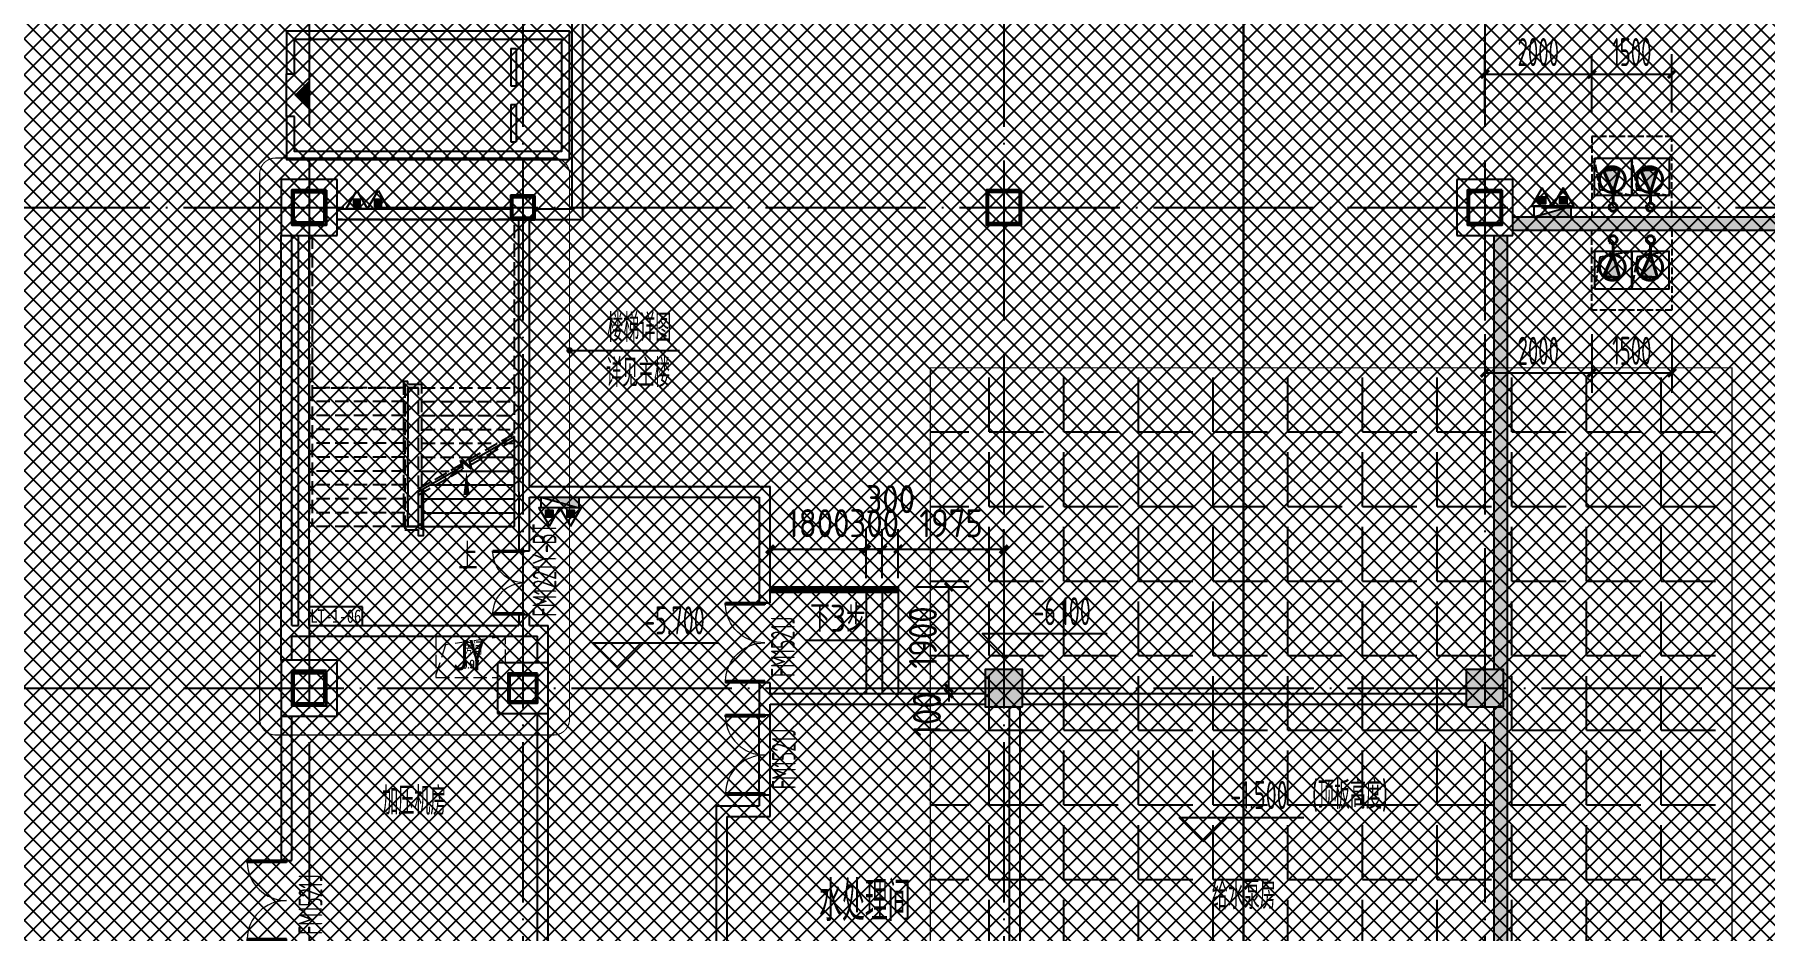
# Model space of a CAD drawing. Extents: x -473190 to 2138458, y -81875 to 2633646.
# Drawn here: x 941271 to 973639, y 66660 to 83428 of the extents above; entities that cross this region are included whole.
import ezdxf
from ezdxf.enums import TextEntityAlignment as Align

# ---------------------------------------------------------------- set-up
doc = ezdxf.new("R2010")
doc.units = 0
doc.header["$LTSCALE"] = 1000
for name, pattern in [('__DASH', [0.35, 0.25, -0.1]), ('DASH', [0.35, 0.25, -0.1]), ('DOTE', [2.42, 2, -0.2, 0.02, -0.2]), ('排水', [1.1, 1, -0.1])]:
    doc.linetypes.add(name, pattern=pattern)
for name, color, linetype in [('00-停车位', 67, 'Continuous'), ('A-BEAM', 4, 'Continuous'), ('A-COLUMN', 2, 'Continuous'), ('A-DIM_ELEV', 3, 'Continuous'), ('A-DIM_SYMB', 3, 'Continuous'), ('A-PUB_TEXT', 7, 'Continuous'), ('A-ROOM_NAME', 23, 'Continuous'), ('A-STAIR', 3, 'Continuous'), ('A-WALL', 2, 'Continuous'), ('DIM_LEAD', 3, 'Continuous'), ('DIM_SYMB', 3, 'Continuous'), ('DOOR_FIRE', 4, 'Continuous'), ('DOOR_FIRE_TEXT', 7, 'Continuous'), ('DOTE', 1, 'DOTE'), ('HANDRAIL', 3, 'Continuous'), ('PUB_DIM', 3, 'Continuous'), ('PUB_HATCH', 8, 'Continuous'), ('PUB_TEXT', 7, 'Continuous'), ('SPACE', 7, 'Continuous'), ('SRC-03F$0$A-SYMB-NUMB-T', 4, 'Continuous'), ('SRC-03F$0$A-WALL', 7, 'Continuous'), ('W-EQUIP_消火栓', 7, 'Continuous'), ('W-EQUIP_灭火器', 7, 'Continuous'), ('排水', 4, 'Continuous'), ('索引线', 252, 'Continuous'), ('集水坑', 4, 'Continuous')]:
    doc.layers.add(name, color=color, linetype=linetype)
for name, color, linetype, lineweight in [('A-2F-WALL$0$A-PUB_TEXT', 7, 'Continuous', 15), ('GPS-污水', 2, '排水', 40), ('HOLE', 52, 'Continuous', 15), ('钢柱', 51, 'Continuous', 35)]:
    doc.layers.add(name, color=color, linetype=linetype, lineweight=lineweight)
doc.styles.add('8B2_01', font='simhei.ttf', dxfattribs={"width": 0.8})
doc.styles.add('8B2_02', font='tssdeng.shx', dxfattribs={"width": 0.6, "bigfont": 'TSSDCHN.shx'})
doc.styles.add('_TCH_DIM', font='SIMPLEX', dxfattribs={"bigfont": 'GBCBIG'})
doc.styles.add('_TCH_DIM_T3', font='tssdeng.shx', dxfattribs={"width": 0.564706, "bigfont": '@@@tssdchn.shx'})
doc.styles.add('_TCH_SPACE', font='SIMPLEX', dxfattribs={"height": 5, "bigfont": 'GBCBIG'})
doc.styles.add('_TCH_WINDOW', font='tssdeng.shx', dxfattribs={"width": 0.8, "height": 3.5, "bigfont": 'tssdchn.shx'})
doc.styles.add('SRC-03F$0$ECADI-TXT', font='simplex.shx', dxfattribs={"bigfont": 'hztxt.shx'})
doc.styles.get("Standard").update_dxf_attribs({"font": 'gbenor.shx', "bigfont": 'gbcbig.shx'})
doc.styles.add('STANDARD_T3', font='gbenor.shx', dxfattribs={"bigfont": 'gbcbig.shx'})
doc.dimstyles.new('_TCH_ARCH&&150', dxfattribs={"dimtxt": 525, "dimasz": 150, "dimexe": 375, "dimexo": 450, "dimgap": 150, "dimtad": 1, "dimdec": 0, "dimzin": 0, "dimdsep": 46, "dimtxsty": '_TCH_DIM_T3', "dimblk": 'ARCHTICK', "dimcen": 0.09, "dimclrt": 7, "dimazin": 2, "dimtfac": 1, "dimtdec": 0, "dimtix": 1, "dimtmove": 2, "dimatfit": 3, "dimfxl": 0, "dimtolj": 1, "dimtzin": 0, "dimarcsym": 0})
doc.dimstyles.new('STANDARD&&150', dxfattribs={"dimtxt": 525, "dimasz": 150, "dimexe": 375, "dimexo": 450, "dimgap": 225, "dimtad": 1, "dimdec": 0, "dimzin": 0, "dimdsep": 46, "dimtxsty": 'STANDARD_T3', "dimblk": 'ARCHTICK', "dimcen": 0.09, "dimadec": 0, "dimazin": 0, "dimtfac": 1, "dimtdec": 0, "dimtix": 1, "dimtmove": 2, "dimatfit": 3, "dimfxl": 0, "dimtolj": 1, "dimtzin": 0, "dimarcsym": 0})

# ---------------------------------------------------------------- blocks, each defined once
blk = doc.blocks.new('$SB01_1')
h = blk.add_hatch(color=256)
h.dxf.hatch_style = 1
h.paths.add_polyline_path([(-0.381, -0.323), (0.5, 0), (-0.381, 0.323)])
h.paths.add_polyline_path([(0, 0), (0.002, 0), (0.002, 0.001), (0, 0.001)], flags=24)
h.paths.add_polyline_path([(0, -0.002), (0.003, -0.002), (0.003, -0.001), (0, -0.001)], flags=24)
h.paths.add_polyline_path([(0, -0.003), (0.003, -0.003), (0.003, -0.002), (0, -0.002)], flags=24)
for p, q in [((0.5, 0), (-0.381, 0.323)), ((-0.381, 0.323), (-0.381, -0.323)), ((0.5, 0), (-0.381, -0.323))]:
    blk.add_line(p, q)
blk.add_circle((0, 0), 0.5)
at = {"flags": 1}
for tag, p in [('UNIT', (0, 0)), ('SPEC', (0, -0.002)), ('WHAT', (0, -0.003))]:
    blk.add_attdef(tag, p, '', height=0.001, dxfattribs=at)
blk = doc.blocks.new('人防集水坑')
at = {"layer": 'GPS-污水', "linetype": '排水'}
for p, q in [((307486, 701151), (307284, 701151)), ((307486, 700451), (307284, 700451))]:
    blk.add_line(p, q, dxfattribs=at)
for centre in [(307561, 701151), (307561, 700451)]:
    blk.add_circle(centre, 75, dxfattribs=at)
at = {"layer": '集水坑', "linetype": 'DASH', "ltscale": 0.5}
blk.add_lwpolyline([(306241, 700051), (306241, 701551), (307741, 701551), (307741, 700051)], close=True, dxfattribs=at)
at = {"layer": '集水坑', "linetype": 'Continuous', "ltscale": 0.5}
for points in [[(306641, 701501), (306641, 700801), (307341, 700801), (307341, 701501)], [(306641, 700801), (306641, 700101), (307341, 700101), (307341, 700801)]]:
    blk.add_lwpolyline(points, close=True, dxfattribs=at)
at = {"layer": '集水坑', "linetype": 'DASH', "ltscale": 0.5}
for points in [[(307341, 700801), (307237, 701397), (306641, 701501)], [(307347, 700101), (307243, 700697), (306647, 700801)]]:
    blk.add_lwpolyline(points, dxfattribs=at)
at = {"layer": 'GPS-污水', "linetype": '排水', "xscale": -480.0000000000002, "yscale": 480.0000000000002, "zscale": 480.0000000000002, "rotation": 176.2535374729293}
for p in [(307045, 701164, 0), (307045, 700464, 0)]:
    blk.add_blockref('$SB01_1', p, dxfattribs=at)
blk = doc.blocks.new('_ArchTick')
at = {"color": 0, "linetype": 'ByBlock', "const_width": 0.4}
blk.add_lwpolyline([(-0.5, -0.5), (0.5, 0.5)], dxfattribs=at)
blk = doc.blocks.new('*D5221')
at = {"layer": 'Defpoints', "color": 0, "transparency": 16777216}
for p in [(64184, -106343), (65684, -106343), (65684, -107514)]:
    blk.add_point(p, dxfattribs=at)
at = {"layer": 'PUB_DIM', "color": 0, "lineweight": -2, "transparency": 16777216}
for p, q in [((64184, -106793), (64184, -107889)), ((65684, -106793), (65684, -107889)), ((64184, -107514), (65684, -107514))]:
    blk.add_line(p, q, dxfattribs=at)
at = {"layer": 'PUB_DIM', "color": 0, "lineweight": -2, "transparency": 16777216, "xscale": 150, "yscale": 150, "zscale": 150, "rotation": 180}
blk.add_blockref('_ArchTick', (64184, -107514), dxfattribs=at)
at = {"layer": 'PUB_DIM', "color": 0, "lineweight": -2, "transparency": 16777216, "xscale": 150, "yscale": 150, "zscale": 150}
blk.add_blockref('_ArchTick', (65684, -107514), dxfattribs=at)
at = {"layer": 'PUB_DIM', "color": 7, "transparency": 16777216, "insert": (64934, -107102), "char_height": 525, "attachment_point": 5, "style": '_TCH_DIM_T3'}
blk.add_mtext('\\A1;1500', dxfattribs=at)
blk = doc.blocks.new('*D5222')
at = {"layer": 'Defpoints', "color": 0, "transparency": 16777216}
for p in [(62184, -106343), (64184, -106343), (64184, -107514)]:
    blk.add_point(p, dxfattribs=at)
at = {"layer": 'PUB_DIM', "color": 0, "lineweight": -2, "transparency": 16777216}
for p, q in [((62184, -106793), (62184, -107889)), ((64184, -106793), (64184, -107889)), ((62184, -107514), (64184, -107514))]:
    blk.add_line(p, q, dxfattribs=at)
at = {"layer": 'PUB_DIM', "color": 0, "lineweight": -2, "transparency": 16777216, "xscale": 150, "yscale": 150, "zscale": 150, "rotation": 180}
blk.add_blockref('_ArchTick', (62184, -107514), dxfattribs=at)
at = {"layer": 'PUB_DIM', "color": 0, "lineweight": -2, "transparency": 16777216, "xscale": 150, "yscale": 150, "zscale": 150}
blk.add_blockref('_ArchTick', (64184, -107514), dxfattribs=at)
at = {"layer": 'PUB_DIM', "color": 7, "transparency": 16777216, "insert": (63184, -107102), "char_height": 525, "attachment_point": 5, "style": '_TCH_DIM_T3'}
blk.add_mtext('\\A1;2000', dxfattribs=at)
blk = doc.blocks.new('*D5223')
at = {"layer": 'Defpoints', "color": 0, "transparency": 16777216}
for p in [(65684, -101922), (64184, -103093), (65684, -103093)]:
    blk.add_point(p, dxfattribs=at)
at = {"layer": 'PUB_DIM', "color": 0, "lineweight": -2, "transparency": 16777216}
for p, q in [((64184, -102643), (64184, -101547)), ((65684, -102643), (65684, -101547)), ((64184, -101922), (65684, -101922))]:
    blk.add_line(p, q, dxfattribs=at)
at = {"layer": 'PUB_DIM', "color": 0, "lineweight": -2, "transparency": 16777216, "xscale": 150, "yscale": 150, "zscale": 150, "rotation": 180}
blk.add_blockref('_ArchTick', (64184, -101922), dxfattribs=at)
at = {"layer": 'PUB_DIM', "color": 0, "lineweight": -2, "transparency": 16777216, "xscale": 150, "yscale": 150, "zscale": 150}
blk.add_blockref('_ArchTick', (65684, -101922), dxfattribs=at)
at = {"layer": 'PUB_DIM', "color": 7, "transparency": 16777216, "insert": (64934, -101510), "char_height": 525, "attachment_point": 5, "style": '_TCH_DIM_T3'}
blk.add_mtext('\\A1;1500', dxfattribs=at)
blk = doc.blocks.new('*D5224')
at = {"layer": 'Defpoints', "color": 0, "transparency": 16777216}
for p in [(64184, -101922), (62184, -103093), (64184, -103093)]:
    blk.add_point(p, dxfattribs=at)
at = {"layer": 'PUB_DIM', "color": 0, "lineweight": -2, "transparency": 16777216}
for p, q in [((62184, -102643), (62184, -101547)), ((64184, -102643), (64184, -101547)), ((62184, -101922), (64184, -101922))]:
    blk.add_line(p, q, dxfattribs=at)
at = {"layer": 'PUB_DIM', "color": 0, "lineweight": -2, "transparency": 16777216, "xscale": 150, "yscale": 150, "zscale": 150, "rotation": 180}
blk.add_blockref('_ArchTick', (62184, -101922), dxfattribs=at)
at = {"layer": 'PUB_DIM', "color": 0, "lineweight": -2, "transparency": 16777216, "xscale": 150, "yscale": 150, "zscale": 150}
blk.add_blockref('_ArchTick', (64184, -101922), dxfattribs=at)
at = {"layer": 'PUB_DIM', "color": 7, "transparency": 16777216, "insert": (63184, -101510), "char_height": 525, "attachment_point": 5, "style": '_TCH_DIM_T3'}
blk.add_mtext('\\A1;2000', dxfattribs=at)
blk = doc.blocks.new('A$C00330F2E')
at = {"layer": 'A-COLUMN'}
for p, q in [((5375, -71800), (4325, -71800)), ((4325, -71800), (4325, -72850)), ((5375, -72850), (5375, -71800)), ((4325, -72850), (5375, -72850)), ((5375, -80800), (4325, -80800)), ((4325, -80800), (4325, -81850)), ((5375, -81850), (5375, -80800)), ((4325, -81850), (5375, -81850))]:
    blk.add_line(p, q, dxfattribs=at)
at = {"layer": '钢柱', "color": 4, "lineweight": 35}
for points in [[(5175, -72000), (4525, -72000), (4525, -72650), (5175, -72650)], [(5135, -72610), (4565, -72610), (4565, -72040), (5135, -72040)], [(9075, -72100), (8625, -72100), (8625, -72550), (9075, -72550)], [(9045, -72520), (8655, -72520), (8655, -72130), (9045, -72130)], [(18175, -72000), (17525, -72000), (17525, -72650), (18175, -72650)], [(18145, -72620), (17555, -72620), (17555, -72030), (18145, -72030)], [(27175, -72000), (26525, -72000), (26525, -72650), (27175, -72650)], [(27145, -72620), (26555, -72620), (26555, -72030), (27145, -72030)], [(5175, -81000), (4525, -81000), (4525, -81650), (5175, -81650)], [(5135, -81610), (4565, -81610), (4565, -81040), (5135, -81040)], [(9125, -81050), (8575, -81050), (8575, -81600), (9125, -81600)], [(9095, -81570), (8605, -81570), (8605, -81080), (9095, -81080)]]:
    blk.add_lwpolyline(points, close=True, dxfattribs=at)
blk = doc.blocks.new('车位2400x5300')
at = {"layer": '00-停车位', "color": 251}
for p, q in [((-875, -1000), (-175, -1000)), ((-875, -1100), (-875, -1000)), ((-875, -1100), (-175, -1100)), ((-175, -1100), (-175, -1000)), ((175, -1000), (875, -1000)), ((175, -1100), (175, -1000)), ((175, -1100), (875, -1100)), ((875, -1100), (875, -1000)), ((400, -5300), (-400, -5300))]:
    blk.add_line(p, q, dxfattribs=at)
blk.add_lwpolyline([(400, -5150), (400, -5300), (1200, -5300), (1200, 0), (-1200, 0), (-1200, -5300), (-400, -5300), (-400, -5150), (-1050, -5150), (-1050, -150), (1050, -150), (1050, -5150), (400, -5150)], dxfattribs=at)
blk.add_lwpolyline([(0, -5150, 0, 600, 0), (0, -4850, 600, 600, 0)], format="xyseb", dxfattribs=at)
blk = doc.blocks.new('SRC-03F$0$ECADI-TAG-CODE')
at = {"layer": 'SRC-03F$0$A-SYMB-NUMB-T', "color": 1}
blk.add_lwpolyline([(3.41, 8.1), (13.41, 8.1), (13.41, 4.6), (3.41, 4.6)], close=True, dxfattribs=at)
at = {"layer": 'SRC-03F$0$A-SYMB-NUMB-T', "style": 'SRC-03F$0$ECADI-TXT', "width": 0.7}
blk.add_attdef('CODE', text='', height=2.5, dxfattribs=at).set_placement((8.41, 6.35), align=Align.MIDDLE_CENTER)
blk = doc.blocks.new('A$C031B73C8')
at = {"layer": 'HOLE', "linetype": 'DASH'}
for points in [[(26375, -87975), (26375, -87475), (25075, -87475), (25075, -88250), (26225, -88250), (26225, -87975), (26375, -87975)], [(26375, -87475), (25253, -87638.7), (25075, -88200)]]:
    blk.add_lwpolyline(points, dxfattribs=at)
at = {"layer": 'SPACE', "style": '_TCH_SPACE'}
blk.add_text('房间', height=241.13, dxfattribs=at).set_placement((25578.8, -87823.2))
at = {"layer": 'SPACE', "style": '_TCH_SPACE', "width": 0.705882}
blk.add_text('0.97', height=148.75, dxfattribs=at).set_placement((25571.7, -88072.6))
blk = doc.blocks.new('$TwtSys$00000434')
for p, q in [((-0.5, 0.5), (-0.5, -0.5)), ((-0.5, -0.5), (0.5, 0.5)), ((0.5, 0.5), (-0.5, 0.5)), ((0.5, -0.5), (0.5, 0.5)), ((-0.5, -0.5), (0.5, -0.5))]:
    blk.add_line(p, q)
blk.add_solid([(0.5, -0.5), (0.5, 0.5), (-0.5, -0.5)])
blk = doc.blocks.new('$TwtSys$00000546')
h = blk.add_hatch()
h.set_pattern_fill('ANSI31', color=256, scale=200, style=0)
h.set_pattern_definition([(45, (-38543.802, -6670.83), (-17.67767, 17.67767), [])])
h.paths.add_polyline_path([(-65, 174), (65, 174), (65, 44), (-65, 44)])
for points in [[(0, 344), (-198, 0), (198, 0)], [(-65, 174), (65, 174), (65, 44), (-65, 44)]]:
    blk.add_lwpolyline(points, close=True)
blk = doc.blocks.new('ADFASDF')
h = blk.add_hatch()
h.set_pattern_fill('ANSI37', color=8, scale=150)
h.set_pattern_definition([(45, (0, 0), (-168.3798, 168.3798), []), (135, (0, 0), (-168.3798, -168.3798), [])])
h.paths.add_polyline_path([(521397, 239186), (521397, 224886), (539697, 224886), (539697, 169261), (524947, 169261), (524947, 171211), (527822, 171211), (527922, 176611), (501318, 176611), (501125, 109884), (530547, 109887), (530547, 107449), (538188, 100503), (536147, 98236), (540086, 94690), (517812, 69953), (517812, 59790), (482108, 20136), (405247, 20136), (405247, 26086), (391997, 40436), (391997, 64736), (399997, 64738), (399997, 239186), (409022, 239186)])
blk = doc.blocks.new('*D1937')
at = {"layer": 'Defpoints', "color": 0, "transparency": 16777216}
for p in [(957299, 73092), (958380, 73092), (957299, 71192)]:
    blk.add_point(p, dxfattribs=at)
at = {"layer": 'PUB_DIM', "color": 0, "lineweight": -2, "transparency": 16777216}
for p, q in [((957749, 73092), (958755, 73092)), ((958380, 71192), (958380, 73092)), ((957749, 71192), (958755, 71192))]:
    blk.add_line(p, q, dxfattribs=at)
at = {"layer": 'PUB_DIM', "color": 0, "lineweight": -2, "transparency": 16777216, "xscale": 150, "yscale": 150, "zscale": 150}
for p, rotation in [((958380, 73092), 90), ((958380, 71192), 270)]:
    blk.add_blockref('_ArchTick', p, dxfattribs=dict(at, rotation=rotation))
at = {"layer": 'PUB_DIM', "color": 0, "transparency": 16777216, "insert": (957892, 72142), "char_height": 525, "attachment_point": 5, "rotation": 90, "style": 'STANDARD_T3'}
blk.add_mtext('\\A1;1900', dxfattribs=at)
blk = doc.blocks.new('*D1938')
at = {"layer": 'Defpoints', "color": 0, "transparency": 16777216}
for p in [(957299, 71192), (957299, 71092), (958380, 71192)]:
    blk.add_point(p, dxfattribs=at)
at = {"layer": 'PUB_DIM', "color": 0, "lineweight": -2, "transparency": 16777216}
for p, q in [((958380, 71192), (958380, 71342)), ((957749, 71192), (958755, 71192)), ((957749, 71092), (958755, 71092)), ((958380, 71092), (958380, 71192)), ((958380, 71092), (958380, 70942))]:
    blk.add_line(p, q, dxfattribs=at)
at = {"layer": 'PUB_DIM', "color": 0, "lineweight": -2, "transparency": 16777216, "xscale": 150, "yscale": 150, "zscale": 150}
for p, rotation in [((958380, 71192), 270), ((958380, 71092), 90)]:
    blk.add_blockref('_ArchTick', p, dxfattribs=dict(at, rotation=rotation))
at = {"layer": 'PUB_DIM', "color": 0, "transparency": 16777216, "insert": (957967, 70700), "char_height": 525, "attachment_point": 5, "rotation": 90, "style": 'STANDARD_T3'}
blk.add_mtext('\\A1;100', dxfattribs=at)
blk = doc.blocks.new('*D1939')
at = {"layer": 'Defpoints', "color": 0, "transparency": 16777216}
for p in [(956832, 73794), (955032, 72801), (956832, 72801)]:
    blk.add_point(p, dxfattribs=at)
at = {"layer": 'PUB_DIM', "color": 0, "lineweight": -2, "transparency": 16777216}
for p, q in [((955032, 73251), (955032, 74169)), ((956832, 73251), (956832, 74169)), ((955032, 73794), (956832, 73794))]:
    blk.add_line(p, q, dxfattribs=at)
at = {"layer": 'PUB_DIM', "color": 0, "lineweight": -2, "transparency": 16777216, "xscale": 150, "yscale": 150, "zscale": 150, "rotation": 180}
blk.add_blockref('_ArchTick', (955032, 73794), dxfattribs=at)
at = {"layer": 'PUB_DIM', "color": 0, "lineweight": -2, "transparency": 16777216, "xscale": 150, "yscale": 150, "zscale": 150}
blk.add_blockref('_ArchTick', (956832, 73794), dxfattribs=at)
at = {"layer": 'PUB_DIM', "color": 0, "transparency": 16777216, "insert": (955932, 74282), "char_height": 525, "attachment_point": 5, "style": 'STANDARD_T3'}
blk.add_mtext('\\A1;1800', dxfattribs=at)
blk = doc.blocks.new('*D1940')
at = {"layer": 'Defpoints', "color": 0, "transparency": 16777216}
for p in [(957132, 73794), (956832, 72801), (957132, 72801)]:
    blk.add_point(p, dxfattribs=at)
at = {"layer": 'PUB_DIM', "color": 0, "lineweight": -2, "transparency": 16777216}
for p, q in [((956832, 73251), (956832, 74169)), ((957132, 73251), (957132, 74169)), ((956832, 73794), (956682, 73794)), ((956832, 73794), (957132, 73794)), ((957132, 73794), (957282, 73794))]:
    blk.add_line(p, q, dxfattribs=at)
at = {"layer": 'PUB_DIM', "color": 0, "lineweight": -2, "transparency": 16777216, "xscale": 150, "yscale": 150, "zscale": 150}
blk.add_blockref('_ArchTick', (956832, 73794), dxfattribs=at)
at = {"layer": 'PUB_DIM', "color": 0, "lineweight": -2, "transparency": 16777216, "xscale": 150, "yscale": 150, "zscale": 150, "rotation": 180}
blk.add_blockref('_ArchTick', (957132, 73794), dxfattribs=at)
at = {"layer": 'PUB_DIM', "color": 0, "transparency": 16777216, "insert": (956982, 74282), "char_height": 525, "attachment_point": 5, "style": 'STANDARD_T3'}
blk.add_mtext('\\A1;300', dxfattribs=at)
blk = doc.blocks.new('*D1941')
at = {"layer": 'Defpoints', "color": 0, "transparency": 16777216}
for p in [(957432, 73794), (957132, 72801), (957432, 72801)]:
    blk.add_point(p, dxfattribs=at)
at = {"layer": 'PUB_DIM', "color": 0, "lineweight": -2, "transparency": 16777216}
for p, q in [((957132, 73251), (957132, 74169)), ((957432, 73251), (957432, 74169)), ((957132, 73794), (956982, 73794)), ((957132, 73794), (957432, 73794)), ((957432, 73794), (957582, 73794))]:
    blk.add_line(p, q, dxfattribs=at)
at = {"layer": 'PUB_DIM', "color": 0, "lineweight": -2, "transparency": 16777216, "xscale": 150, "yscale": 150, "zscale": 150}
blk.add_blockref('_ArchTick', (957132, 73794), dxfattribs=at)
at = {"layer": 'PUB_DIM', "color": 0, "lineweight": -2, "transparency": 16777216, "xscale": 150, "yscale": 150, "zscale": 150, "rotation": 180}
blk.add_blockref('_ArchTick', (957432, 73794), dxfattribs=at)
at = {"layer": 'PUB_DIM', "color": 0, "transparency": 16777216, "insert": (957282, 74732), "char_height": 525, "attachment_point": 5, "style": 'STANDARD_T3'}
blk.add_mtext('\\A1;300', dxfattribs=at)
blk = doc.blocks.new('*D1942')
at = {"layer": 'Defpoints', "color": 0, "transparency": 16777216}
for p in [(959407, 73794), (957432, 72801), (959407, 72801)]:
    blk.add_point(p, dxfattribs=at)
at = {"layer": 'PUB_DIM', "color": 0, "lineweight": -2, "transparency": 16777216}
for p, q in [((957432, 73251), (957432, 74169)), ((959407, 73251), (959407, 74169)), ((957432, 73794), (959407, 73794))]:
    blk.add_line(p, q, dxfattribs=at)
at = {"layer": 'PUB_DIM', "color": 0, "lineweight": -2, "transparency": 16777216, "xscale": 150, "yscale": 150, "zscale": 150, "rotation": 180}
blk.add_blockref('_ArchTick', (957432, 73794), dxfattribs=at)
at = {"layer": 'PUB_DIM', "color": 0, "lineweight": -2, "transparency": 16777216, "xscale": 150, "yscale": 150, "zscale": 150}
blk.add_blockref('_ArchTick', (959407, 73794), dxfattribs=at)
at = {"layer": 'PUB_DIM', "color": 0, "transparency": 16777216, "insert": (958419, 74282), "char_height": 525, "attachment_point": 5, "style": 'STANDARD_T3'}
blk.add_mtext('\\A1;1975', dxfattribs=at)
blk = doc.blocks.new('$DorLib2D$00000002')
for p, q in [((-0.5, 0), (-0.5, 0.4875)), ((-0.475, 0.4875), (-0.5, 0.4875)), ((-0.475, 0), (-0.475, 0.4875)), ((0.475, 0), (0.475, 0.4875)), ((0.475, 0.4875), (0.5, 0.4875)), ((0.5, 0), (0.5, 0.4875)), ((-0.5, 0), (-0.475, 0)), ((0.5, 0), (0.475, 0))]:
    blk.add_line(p, q)
at = {"lineweight": 13}
for centre, start, end in [((-0.4875, 0), 0, 88.53072), ((0.4875, 0), 91.46928, 180)]:
    blk.add_arc(centre, 0.4875, start, end, dxfattribs=at)
blk = doc.blocks.new('_FZH')
blk.add_lwpolyline([(-0.5, -0.5), (0.5, -0.5), (0.5, 0.5), (-0.5, 0.5)], close=True)
at = {"layer": 'PUB_HATCH'}
blk.add_solid([(-0.5, -0.5), (0.5, -0.5), (-0.5, 0.5), (0.5, 0.5)], dxfattribs=at)
blk = doc.blocks.new('A$C3672542B')
at = {"layer": '排水', "color": 3, "linetype": 'DASH'}
for points in [[(62943.2, -101852.7, 0, 0, 0), (63655.1, -102564.6, 160, 0, 0), (64079.3, -102988.9, 0, 0, 0)], [(66924.2, -101852.7, 0, 0, 0), (66212.3, -102564.6, 160, 0, 0), (65788.1, -102988.9, 0, 0, 0)], [(62943.2, -107583.7, 0, 0, 0), (63655.1, -106871.8, 160, 0, 0), (64079.3, -106447.6, 0, 0, 0)], [(66924.2, -107583.7, 0, 0, 0), (66212.3, -106871.8, 160, 0, 0), (65788.1, -106447.6, 0, 0, 0)]]:
    blk.add_lwpolyline(points, format="xyseb", dxfattribs=at)
at = {"layer": '集水坑', "linetype": 'Continuous', "xscale": -1, "rotation": 90}
blk.add_blockref('人防集水坑', (765734.4, 203147.8), dxfattribs=at)
at = {"layer": '集水坑', "linetype": 'Continuous', "rotation": 90}
blk.add_blockref('人防集水坑', (765734.4, -412584.3), dxfattribs=at)
at = {"layer": 'PUB_DIM'}
for p1, p2, distance, picture, middle in [((62183.7, -103093.2), (64183.7, -103093.2), 1171.1, '*D5224', (63183.7, -101509.7)), ((64183.7, -103093.2), (65683.7, -103093.2), 1171.1, '*D5223', (64933.7, -101509.7)), ((62183.7, -106343.2), (64183.7, -106343.2), -1171.1, '*D5222', (63183.7, -107101.8)), ((64183.7, -106343.2), (65683.7, -106343.2), -1171.1, '*D5221', (64933.7, -107101.8))]:
    dim = blk.add_aligned_dim(p1=p1, p2=p2, distance=distance, dimstyle='_TCH_ARCH&&150', dxfattribs=at)
    dim.commit()
    dim.dimension.update_dxf_attribs({"geometry": picture, "text_midpoint": middle})

msp = doc.modelspace()

# ---------------------------------------------------------------- hatches: boundary and pattern name
h = msp.add_hatch()
h.set_pattern_fill('ANGLE', color=252, scale=400)
h.set_pattern_definition([(0, (1013615.3, 327452.8), (0, 1397), [1016, -381]), (90, (1013615.3, 327452.8), (-1397, 9e-14), [1016, -381])])
h.paths.add_polyline_path([(958031.7, 77192.4), (973031.7, 77192.4), (973031.7, 56192.4), (958031.7, 56192.4)])
at = {"layer": 'DIM_SYMB'}
msp.add_hatch(color=256, dxfattribs=at).paths.add_polyline_path([(957431.7, 72092.4), (956981.7, 72092.4), (956981.7, 72152.4)])
at = {"layer": 'PUB_HATCH'}
for points in [[(977031.7, 79767.4), (977031.7, 80017.4), (968931.7, 80017.4), (968931.7, 79767.4)], [(968831.7, 79667.4), (968581.7, 79667.4), (968581.7, 71542.4), (968756.7, 71542.4), (968756.7, 71192.4), (968831.7, 71192.4)], [(968756.7, 71192.4), (968756.7, 70842.4), (968581.7, 70842.4), (968581.7, 62542.4), (968756.7, 62542.4), (968756.7, 62192.4), (968831.7, 62192.4), (968831.7, 71192.4)]]:
    msp.add_hatch(color=256, dxfattribs=at).paths.add_polyline_path(points)

# ---------------------------------------------------------------- linework, layer by layer
at = {"linetype": 'DASH', "const_width": 40}
msp.add_lwpolyline([(963892, 183234.3), (963892, -66868.2)], dxfattribs=at)
at = {"layer": 'A-BEAM'}
msp.add_lwpolyline([(948538.7, 74917.1), (948538.7, 74042.4), (948456.7, 74042.4), (948456.7, 74157.4)], dxfattribs=at)
at = {"layer": 'A-COLUMN'}
for p, q in [((946931.7, 80717.4), (945881.7, 80717.4)), ((945881.7, 80717.4), (945881.7, 79667.4)), ((946931.7, 79667.4), (946931.7, 80717.4)), ((968931.7, 80717.4), (967881.7, 80717.4)), ((967881.7, 80717.4), (967881.7, 79667.4)), ((968931.7, 79667.4), (968931.7, 80717.4)), ((950631.7, 80417.4), (950181.7, 80417.4)), ((950181.7, 80417.4), (950181.7, 79967.4)), ((950631.7, 79967.4), (950631.7, 80417.4)), ((950181.7, 79967.4), (950631.7, 79967.4)), ((945881.7, 79667.4), (946931.7, 79667.4)), ((967881.7, 79667.4), (968931.7, 79667.4)), ((946931.7, 71717.4), (945881.7, 71717.4)), ((945881.7, 71717.4), (945881.7, 70667.4)), ((946931.7, 70667.4), (946931.7, 71717.4)), ((950881.7, 71667.4), (949931.7, 71667.4)), ((949931.7, 71667.4), (949931.7, 70717.4)), ((950881.7, 70717.4), (950881.7, 71667.4)), ((945881.7, 70667.4), (946931.7, 70667.4)), ((949931.7, 70717.4), (950881.7, 70717.4))]:
    msp.add_line(p, q, dxfattribs=at)
at = {"layer": 'A-DIM_ELEV'}
for p, q in [((959454, 71765), (959004, 72215)), ((959004, 72215), (961337.8, 72215)), ((959454, 71765), (959904, 72215)), ((952170.7, 71592.2), (951720.7, 72042.2)), ((951720.7, 72042.2), (954054.5, 72042.2)), ((952170.7, 71592.2), (952620.7, 72042.2)), ((963138.1, 68324), (962688.1, 68774)), ((962688.1, 68774), (965021.9, 68774)), ((963138.1, 68324), (963588.1, 68774))]:
    msp.add_line(p, q, dxfattribs=at)
at = {"layer": 'A-DIM_SYMB'}
msp.add_lwpolyline([(949353.2, 74087.4, 0, 0, 0), (949353.2, 75257.4, 0, 120, 0), (949353.2, 74807.4, 0, 0, 0)], format="xyseb", dxfattribs=at)
at = {"layer": 'A-STAIR', "color": 8, "linetype": '__DASH'}
for p, q in [((950181.7, 79967.4), (946931.7, 79967.4)), ((950249.7, 76817.4), (950249.7, 79967.4)), ((946463.7, 79667.4), (946463.7, 76817.4)), ((946463.7, 76817.4), (946463.7, 74217.4)), ((948196.7, 76817.4), (946463.7, 76817.4)), ((946463.7, 76817.4), (948196.7, 76817.4)), ((948516.7, 76877.4), (948196.7, 76877.4)), ((948196.7, 76877.4), (948196.7, 74157.4)), ((948256.7, 76817.4), (948256.7, 74217.4)), ((948456.7, 76817.4), (948256.7, 76817.4)), ((948256.7, 76817.4), (948256.7, 74217.4)), ((948256.7, 76817.4), (948456.7, 76817.4)), ((948456.7, 74927.5), (948456.7, 76817.4)), ((948456.7, 74927.5), (948456.7, 76817.4)), ((948516.7, 74962.1), (948516.7, 76877.4)), ((948516.7, 76817.4), (950249.7, 76817.4)), ((948516.7, 76817.4), (950249.7, 76817.4)), ((950249.7, 75962.7), (950249.7, 76817.4)), ((948196.7, 76557.4), (946463.7, 76557.4)), ((948516.7, 76557.4), (950249.7, 76557.4)), ((948196.7, 76297.4), (946463.7, 76297.4)), ((948516.7, 76297.4), (950249.7, 76297.4)), ((948196.7, 76037.4), (946463.7, 76037.4)), ((948196.7, 75777.4), (946463.7, 75777.4)), ((948516.7, 76037.4), (950249.7, 76037.4)), ((948516.7, 75777.4), (949928.7, 75777.4)), ((949400.3, 75472.3), (950249.7, 75962.7)), ((949427.1, 75372.3), (950249.7, 75847.2)), ((950128.7, 75777.4), (950249.7, 75777.4)), ((950249.7, 74217.4), (950249.7, 75847.2)), ((948196.7, 75517.4), (946463.7, 75517.4)), ((948516.7, 75517.4), (949478.4, 75517.4)), ((949288.8, 75292.4), (949242.6, 75464.8)), ((949242.6, 75464.8), (949448.7, 75291.9)), ((949448.7, 75291.9), (949400.3, 75472.3)), ((949678.4, 75517.4), (950249.7, 75517.4)), ((948196.7, 75257.4), (946463.7, 75257.4)), ((948456.7, 74927.5), (949262, 75392.4)), ((948456.7, 74812), (949288.8, 75292.4)), ((948516.7, 75257.4), (949028, 75257.4)), ((949228, 75257.4), (950249.7, 75257.4)), ((948196.7, 74997.4), (946463.7, 74997.4)), ((948456.7, 74217.4), (948456.7, 74812)), ((948456.7, 74217.4), (948456.7, 74812)), ((948516.7, 74997.4), (948577.7, 74997.4)), ((948516.7, 74157.4), (948516.7, 74846.7)), ((948777.7, 74997.4), (950249.7, 74997.4)), ((948196.7, 74737.4), (946463.7, 74737.4)), ((948196.7, 74477.4), (946463.7, 74477.4)), ((948516.7, 74737.4), (950249.7, 74737.4)), ((948516.7, 74477.4), (950249.7, 74477.4)), ((948196.7, 74217.4), (946463.7, 74217.4)), ((948196.7, 74157.4), (948516.7, 74157.4)), ((948256.7, 74217.4), (948456.7, 74217.4)), ((948456.7, 74217.4), (948256.7, 74217.4)), ((948516.7, 74217.4), (950249.7, 74217.4))]:
    msp.add_line(p, q, dxfattribs=at)
at = {"layer": 'A-STAIR'}
for p, q in [((950249.7, 75905), (949413.7, 75422.3)), ((950028.7, 75777.4), (950249.7, 75777.4)), ((950249.7, 74217.4), (950249.7, 75905)), ((949448.7, 75291.9), (949242.6, 75464.8)), ((949242.6, 75464.8), (949275.4, 75342.4)), ((949413.7, 75422.3), (949448.7, 75291.9)), ((949578.4, 75517.4), (950249.7, 75517.4)), ((949275.4, 75342.4), (948456.7, 74869.8)), ((949128, 75257.4), (950249.7, 75257.4)), ((948456.7, 74217.4), (948456.7, 74869.8)), ((948456.7, 74187.4), (948456.7, 74869.8)), ((948516.7, 74187.4), (948516.7, 74904.4)), ((948677.7, 74997.4), (950249.7, 74997.4)), ((948516.7, 74737.4), (950249.7, 74737.4)), ((948516.7, 74477.4), (950249.7, 74477.4)), ((948456.7, 74187.4), (948516.7, 74187.4)), ((948516.7, 74217.4), (950249.7, 74217.4))]:
    msp.add_line(p, q, dxfattribs=at)
at = {"layer": 'A-STAIR', "color": 8, "linetype": '__DASH'}
msp.add_lwpolyline([(948256.7, 76877.4), (948256.7, 76937.4), (948174.7, 76937.4), (948174.7, 74217.4), (948256.7, 74217.4), (948256.7, 76817.4)], dxfattribs=at)
at = {"layer": 'A-WALL'}
for p, q in [((951331.7, 80167.4), (951331.7, 88967.4)), ((951531.7, 79967.4), (951531.7, 88967.4)), ((945981.7, 80192.4), (945981.7, 80192.4)), ((946256.7, 80192.4), (946256.7, 80192.4)), ((946531.7, 80192.4), (946531.7, 80192.4)), ((946931.7, 80167.4), (950181.7, 80167.4)), ((946931.7, 79967.4), (950181.7, 79967.4)), ((950331.7, 74867.4), (950331.7, 79967.4)), ((950531.7, 74967.4), (950531.7, 79967.4)), ((950631.7, 80167.4), (951331.7, 80167.4)), ((950631.7, 79967.4), (951531.7, 79967.4)), ((968931.7, 80017.4), (977031.7, 80017.4)), ((945881.7, 72267.4), (945881.7, 79667.4)), ((946081.7, 72367.4), (946081.7, 79667.4)), ((946206.7, 72367.4), (946206.7, 79667.4)), ((946406.7, 72367.4), (946406.7, 79667.4)), ((968581.7, 71542.4), (968581.7, 79667.4)), ((968831.7, 71192.4), (968831.7, 79667.4)), ((968931.7, 79767.4), (977031.7, 79767.4)), ((950331.7, 74867.4), (950331.7, 73767.4)), ((950531.7, 74967.4), (955031.7, 74967.4)), ((955031.7, 72792.4), (955031.7, 74967.4)), ((950531.7, 73767.4), (950531.7, 74767.4)), ((950531.7, 74767.4), (954831.7, 74767.4)), ((954831.7, 74767.4), (954831.7, 72792.4)), ((950331.7, 73767.4), (950531.7, 73767.4)), ((950531.7, 72567.4), (950331.7, 72567.4)), ((950331.7, 72567.4), (950331.7, 72367.4)), ((950531.7, 72367.4), (950531.7, 72567.4)), ((954831.7, 72792.4), (955031.7, 72792.4)), ((945881.7, 71717.4), (945881.7, 72267.4)), ((946081.7, 72367.4), (946206.7, 72367.4)), ((946406.7, 72367.4), (950331.7, 72367.4)), ((950531.7, 72367.4), (950881.7, 72367.4)), ((950881.7, 71667.4), (950881.7, 72367.4)), ((946081.7, 71717.4), (946081.7, 72167.4)), ((946081.7, 72167.4), (946306.7, 72167.4)), ((946306.7, 72167.4), (950431.7, 72167.4)), ((950431.7, 72167.4), (950681.7, 72167.4)), ((950681.7, 71667.4), (950681.7, 72167.4)), ((955031.7, 71292.4), (954831.7, 71292.4)), ((954831.7, 71292.4), (954831.7, 70992.4)), ((955031.7, 71092.4), (955031.7, 71292.4)), ((954831.7, 70992.4), (954831.7, 70692.4)), ((955031.7, 71092.4), (959056.7, 71092.4)), ((955031.7, 70692.4), (955031.7, 70892.4)), ((955031.7, 70892.4), (959056.7, 70892.4)), ((959756.7, 71092.4), (968056.7, 71092.4)), ((959756.7, 70892.4), (968056.7, 70892.4)), ((968831.7, 62192.4), (968831.7, 71192.4)), ((945881.7, 70667.4), (945881.7, 67967.4)), ((946081.7, 67967.4), (946081.7, 70667.4)), ((950681.7, 66267.4), (950681.7, 70717.4)), ((950881.7, 66067.4), (950881.7, 70717.4)), ((954831.7, 70692.4), (955031.7, 70692.4)), ((959506.7, 70842.4), (959506.7, 62542.4)), ((959706.7, 70842.4), (959706.7, 62542.4)), ((968581.7, 62542.4), (968581.7, 70842.4)), ((954031.7, 68992.4), (954831.7, 68992.4)), ((954031.7, 61992.4), (954031.7, 68992.4)), ((955031.7, 69192.4), (954831.7, 69192.4)), ((954831.7, 69192.4), (954831.7, 68992.4)), ((955031.7, 68792.4), (955031.7, 69192.4)), ((954231.7, 68792.4), (955031.7, 68792.4)), ((954231.7, 62092.4), (954231.7, 68792.4)), ((945881.7, 67967.4), (946081.7, 67967.4))]:
    msp.add_line(p, q, dxfattribs=at)
at = {"layer": 'DIM_LEAD'}
for p, q in [((951281.7, 77516.3), (952236.5, 77516.3)), ((951281.7, 77516.3), (952236.5, 77516.3)), ((951281.7, 77516.3), (952236.5, 77516.3)), ((951281.7, 77516.3), (952236.5, 77516.3)), ((952236.5, 77516.3), (953337.9, 77516.3))]:
    msp.add_line(p, q, dxfattribs=at)
at = {"layer": 'DIM_LEAD', "const_width": 60}
msp.add_lwpolyline([(951251.7, 77516.3, 1), (951311.7, 77516.3, 1)], format="xyb", close=True, dxfattribs=at)
msp.add_lwpolyline([(951251.7, 77516.3, 1), (951311.7, 77516.3, 1)], format="xyb", close=True, dxfattribs=at)
msp.add_lwpolyline([(951251.7, 77516.3, 1), (951311.7, 77516.3, 1)], format="xyb", close=True, dxfattribs=at)
msp.add_lwpolyline([(951251.7, 77516.3, 1), (951311.7, 77516.3, 1)], format="xyb", close=True, dxfattribs=at)
at = {"layer": 'DIM_SYMB'}
msp.add_lwpolyline([(955698.2, 72092.4), (957431.7, 72092.4)], dxfattribs=at)
at = {"layer": 'DOOR_FIRE'}
for p, q in [((954831.7, 69192.4), (954831.7, 70692.4)), ((955031.7, 69192.4), (955031.7, 70692.4))]:
    msp.add_line(p, q, dxfattribs=at)
at = {"layer": 'DOTE', "color": 16, "linetype": 'DOTE', "ltscale": 1.5}
for p, q in [((946406.7, 171823.5), (946406.7, -58315.4)), ((950406.7, 171823.5), (950406.7, -58315.4)), ((959406.7, 171823.5), (959406.7, -58315.4)), ((968406.7, 171823.5), (968406.7, -58315.4)), ((900498, 80192.4), (1024406.7, 80192.4)), ((900498, 71192.4), (1024406.7, 71192.4))]:
    msp.add_line(p, q, dxfattribs=at)
at = {"layer": 'HANDRAIL'}
for points in [[(955031.7, 73092.4), (957431.7, 73092.4)], [(955031.7, 73062.4), (957431.7, 73062.4)], [(955031.7, 73022.4), (957431.7, 73022.4)], [(955031.7, 72992.4), (955031.7, 72992.4), (957431.7, 72992.4)], [(956831.7, 72992.4), (956831.7, 71092.4)], [(957131.7, 72992.4), (957131.7, 71092.4)], [(957431.7, 73092.4), (957431.7, 71092.4)]]:
    msp.add_lwpolyline(points, dxfattribs=at)
at = {"layer": '索引线', "linetype": 'DASH', "const_width": 20}
msp.add_lwpolyline([(945781.7, 81117.4), (950981.7, 81117.4, -0.4142136), (951281.7, 80817.4), (951281.7, 70617.4, -0.4142136), (950981.7, 70317.4), (945781.7, 70317.4, -0.4142136), (945481.7, 70617.4), (945481.7, 80817.4, -0.4142136)], format="xyb", close=True, dxfattribs=at)
msp.add_lwpolyline([(958031.7, 77192.4), (973031.7, 77192.4), (973031.7, 56192.4), (958031.7, 56192.4)], close=True, dxfattribs=at)

# ---------------------------------------------------------------- block references
for name, p in [('A$C3672542B', (906223, 184610.6)), ('ADFASDF', (518159.5, -74243.9)), ('A$C031B73C8', (923706.7, 159642.4)), ('A$C00330F2E', (941556.7, 152517.4)), ('A$C00330F2E', (941556.7, 152517.4))]:
    msp.add_blockref(name, p)
at = {"layer": '00-停车位', "rotation": 270}
msp.add_blockref('车位2400x5300', (951281.7, 82292.4), dxfattribs=at)
at = {"layer": 'A-COLUMN', "rotation": 90}
for p, xscale, yscale, zscale in [((959406.7, 71192.4), 700, 700, 700), ((968406.7, 71192.4), 700.0000000000291, 700.0000000000291, 700.0000000000291)]:
    msp.add_blockref('_FZH', p, dxfattribs=dict(at, xscale=xscale, yscale=yscale, zscale=zscale))
at = {"layer": 'DOOR_FIRE'}
ref = msp.add_blockref('$DorLib2D$00000002', (950431.7, 73167.4), dxfattribs=dict(at, xscale=-1200, yscale=1200, zscale=200, rotation=90))
ref.add_attrib('A', 'FM1221Y-BT', (951034.7, 72531), dxfattribs={"layer": 'DOOR_FIRE_TEXT', "height": 446.25, "rotation": 90, "style": '_TCH_WINDOW', "width": 0.564706})
ref = msp.add_blockref('$DorLib2D$00000002', (954931.7, 72042.4), dxfattribs=dict(at, xscale=1500, yscale=-1500, zscale=200, rotation=270))
ref.add_attrib('A', 'FM1521J', (955494.9, 71402.7), dxfattribs={"layer": 'DOOR_FIRE_TEXT', "height": 446.25, "rotation": 90, "style": '_TCH_WINDOW', "width": 0.564706})
ref = msp.add_blockref('$DorLib2D$00000002', (954931.7, 69942.4), dxfattribs=dict(at, xscale=1500, yscale=1500, zscale=200, rotation=90))
ref.add_attrib('A', 'FM1521J', (955513.9, 69302.7), dxfattribs={"layer": 'DOOR_FIRE_TEXT', "height": 446.25, "rotation": 90, "style": '_TCH_WINDOW', "width": 0.564706})
ref = msp.add_blockref('$DorLib2D$00000002', (945981.7, 67217.4), dxfattribs=dict(at, xscale=1500, yscale=1500, zscale=200, rotation=90.00000000000263))
ref.add_attrib('A', 'FM1521J', (946656.1, 66577.7), dxfattribs={"layer": 'DOOR_FIRE_TEXT', "height": 446.25, "rotation": 90, "style": '_TCH_WINDOW', "width": 0.564706})
at = {"layer": 'SRC-03F$0$A-WALL'}
ref = msp.add_blockref('SRC-03F$0$ECADI-TAG-CODE', (947747.6, 71907.4), dxfattribs=dict(at, xscale=-100, yscale=100, zscale=100))
ref.add_attrib('CODE', 'LT-1-06', dxfattribs={"layer": 'SRC-03F$0$A-SYMB-NUMB-T', "height": 250, "style": '8B2_01', "width": 0.8}).set_placement((946906.7, 72542.4), align=Align.MIDDLE_CENTER)
at = {"layer": 'W-EQUIP_消火栓', "xscale": 700, "yscale": 200, "zscale": 700}
msp.add_blockref('$TwtSys$00000434', (969675.4, 80117.4), dxfattribs=at)
at = {"layer": 'W-EQUIP_消火栓', "xscale": -700, "yscale": 200, "zscale": 700, "rotation": 180}
msp.add_blockref('$TwtSys$00000434', (951101.6, 74667.4), dxfattribs=at)
at = {"layer": 'W-EQUIP_灭火器', "xscale": -1}
for p in [(947300.8, 80167.4), (947697.6, 80167.4)]:
    msp.add_blockref('$TwtSys$00000546', p, dxfattribs=at)
at = {"layer": 'W-EQUIP_灭火器'}
for p in [(969477.1, 80217.4), (969873.8, 80217.4)]:
    msp.add_blockref('$TwtSys$00000546', p, dxfattribs=at)
at = {"layer": 'W-EQUIP_灭火器', "rotation": 180}
for p in [(950903.2, 74567.4), (951299.9, 74567.4)]:
    msp.add_blockref('$TwtSys$00000546', p, dxfattribs=at)

# ---------------------------------------------------------------- texts
at = {"layer": 'A-2F-WALL$0$A-PUB_TEXT', "style": '8B2_02', "width": 0.6}
for s, p in [('-6.100', (959960.1, 72372.5)), ('-5.700', (952676.8, 72199.7)), ('-1.500', (963644.2, 68931.5)), ('(顶板高度)', (965171.9, 68931.5))]:
    msp.add_text(s, height=525, dxfattribs=at).set_placement(p)
at = {"layer": 'A-PUB_TEXT', "style": '_TCH_DIM'}
msp.add_text('上', height=506.4, dxfattribs=at).set_placement((949196.8, 73404.9))
at = {"layer": 'A-ROOM_NAME', "color": 1, "style": '8B2_01', "width": 0.8}
msp.add_text('JY', height=563.29, dxfattribs=at).set_placement((949084.1, 71530.8))
at = {"layer": 'A-ROOM_NAME', "style": '8B2_02', "width": 0.6}
for s, height, p in [('加压机房', 525, (947777.1, 68821)), ('水处理间', 750, (955950.9, 66834.7)), ('给水泵房', 525, (963299.4, 67057.4))]:
    msp.add_text(s, height=height, dxfattribs=at).set_placement(p)
at = {"layer": 'PUB_TEXT', "style": '8B2_02', "width": 0.6}
for s, p in [('楼梯详图', (951987.3, 77673.8)), ('详见主楼', (951965, 76833.8))]:
    msp.add_text(s, height=525, dxfattribs=at).set_placement(p)
at = {"layer": 'PUB_TEXT'}
msp.add_text('下3步', height=506.38, dxfattribs=at).set_placement((955787.3, 72249.9))

# ---------------------------------------------------------------- dimensions: what is measured, and where the dimension line sits
at = {"layer": 'PUB_DIM'}
for base, p1, p2, angle, picture, middle in [((957431.7, 73794.2), (957131.7, 72801), (957431.7, 72801), 0, '*D1941', (957281.7, 74731.7)), ((958379.7, 71192.4), (957299, 71092.4), (957299, 71192.4), 90, '*D1938', (957967.2, 70700.1))]:
    dim = msp.add_linear_dim(base=base, p1=p1, p2=p2, angle=angle, dimstyle='STANDARD&&150', dxfattribs=at)
    dim.commit()
    dim.dimension.update_dxf_attribs({"geometry": picture, "text_midpoint": middle, "dimtype": 129})
for p1, p2, distance, picture, middle in [((955031.7, 72801), (956831.7, 72801), 993.2, '*D1939', (955931.7, 74281.7)), ((956831.7, 72801), (957131.7, 72801), 993.2, '*D1940', (956981.7, 74281.7)), ((957431.7, 72801), (959406.7, 72801), 993.2, '*D1942', (958419.2, 74281.7)), ((957299, 71192.4), (957299, 73092.4), -1080.6, '*D1937', (957892.2, 72142.4))]:
    dim = msp.add_aligned_dim(p1=p1, p2=p2, distance=distance, dimstyle='STANDARD&&150', dxfattribs=at)
    dim.commit()
    dim.dimension.update_dxf_attribs({"geometry": picture, "text_midpoint": middle})

doc.saveas('drawing.dxf')
